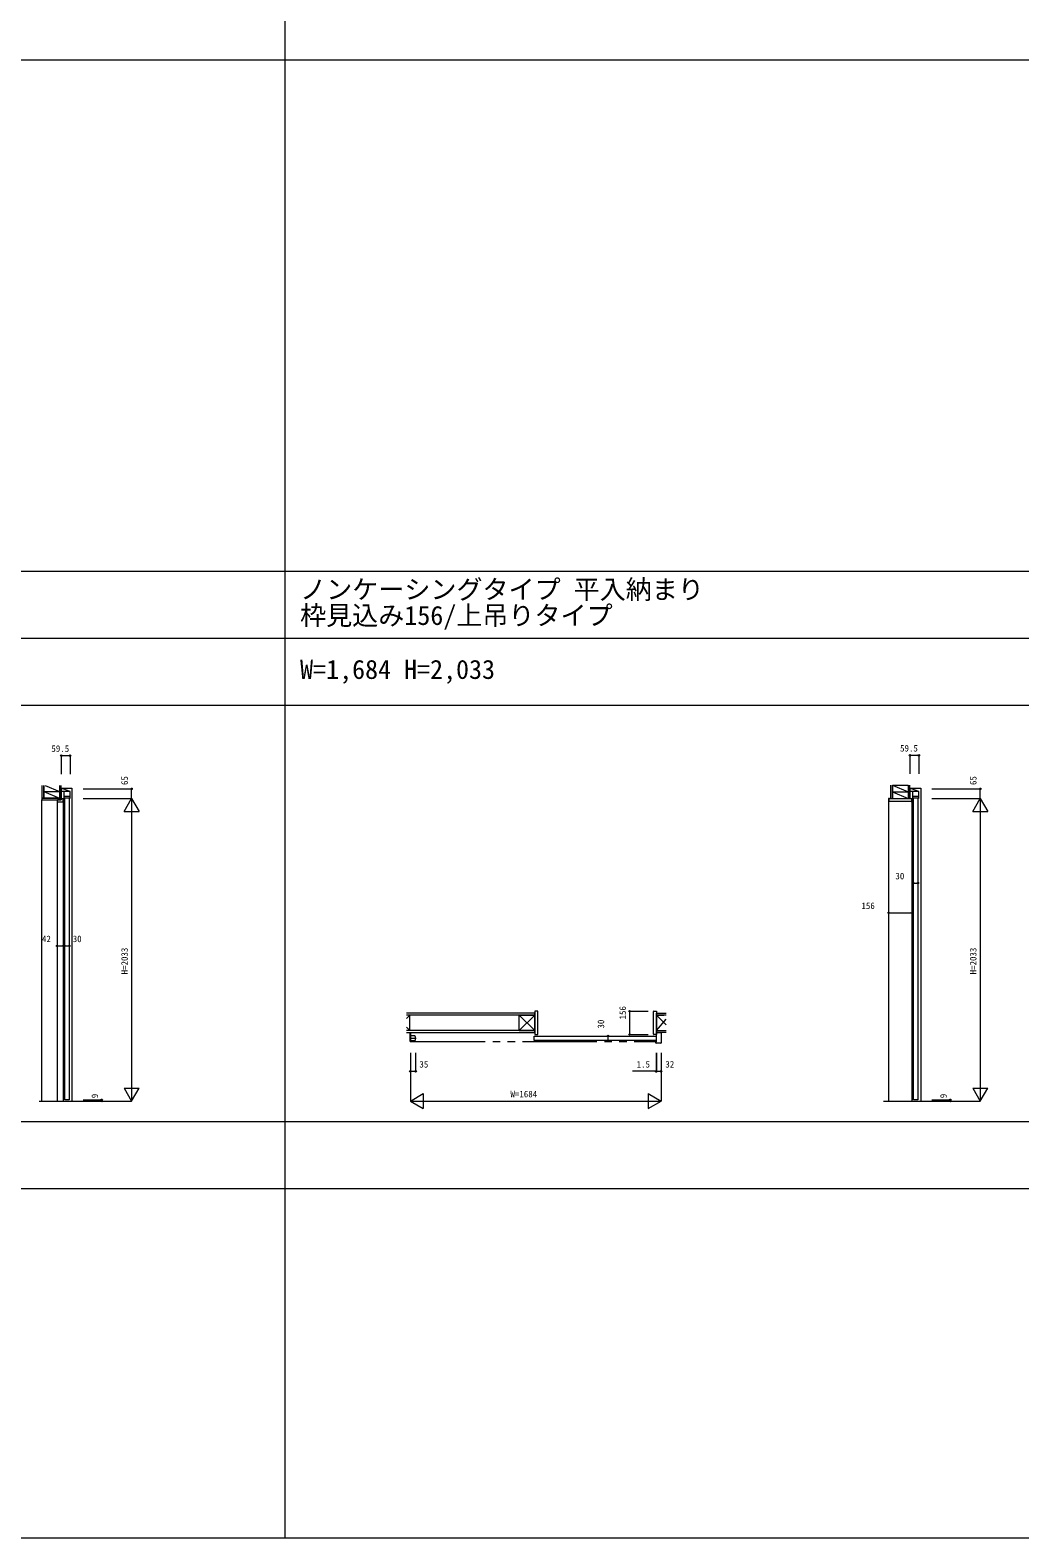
# Model space of a CAD drawing. Units: millimetres, scale not verified. Extents: x -14341 to 14341, y -10000 to 10000.
# Drawn here: x 1046 to 7693, y -10000 to 130 of the extents above; entities that cross this region are included whole.
import ezdxf
from ezdxf.enums import TextEntityAlignment as Align

# ---------------------------------------------------------------- set-up
doc = ezdxf.new("R2010")
doc.units = ezdxf.units.MM
doc.header["$LTSCALE"] = 50
doc.linetypes.add('USER1', pattern=[13, 10, -1, 1, -1])
doc.linetypes.add('USER2', pattern=[15, 10, -1, 1, -1, 1, -1])
doc.layers.add('0-0_0', color=7, linetype='Continuous')
for name, color, linetype, lineweight in [('0-1_YKK_F1', 7, 'Continuous', 18), ('0-3_YKK_N1', 2, 'Continuous', 18), ('0-4_YKK_B1', 4, 'Continuous', 18), ('0-5_YKK_Z1', 7, 'Continuous', 18), ('0-6_YKK_C1', 4, 'Continuous', 18)]:
    doc.layers.add(name, color=color, linetype=linetype, lineweight=lineweight)
doc.styles.add('ＭＳ ゴシック', font='')
doc.styles.get('ＭＳ ゴシック').set_extended_font_data('MS Gothic')

msp = doc.modelspace()

# ---------------------------------------------------------------- linework, layer by layer
at = {"layer": '0-1_YKK_F1'}
for p, q in [((2759.49, -10000), (2759.49, 9500)), ((-14340.51, -70), (14159.49, -70)), ((-14340.51, -3505), (14159.49, -3505)), ((-14340.51, -3955), (14159.49, -3955)), ((-14340.51, -4405), (14159.49, -4405)), ((-14340.51, -7202.5), (14159.49, -7202.5)), ((-14340.51, -7652.5), (14159.49, -7652.5)), ((-14340.51, -10000), (14340.51, -10000))]:
    msp.add_line(p, q, dxfattribs=at)
at = {"layer": '0-3_YKK_N1'}
for p, q in [((1255.4, -4744.13), (1255.4, -4869.13)), ((1255.4, -4744.13), (1314.9, -4744.13)), ((1314.9, -4744.13), (1314.9, -4869.13)), ((6955.49, -4741.97), (6955.49, -4866.97)), ((6955.49, -4741.97), (7014.99, -4741.97)), ((7014.99, -4741.97), (7014.99, -4866.97)), ((1402.49, -4967.5), (1727.49, -4967.5)), ((1402.49, -5032.5), (1727.49, -5032.5)), ((1677.49, -5119.1), (1727.49, -5032.5)), ((1727.49, -5032.5), (1727.49, -4967.5)), ((1727.49, -5032.5), (1777.49, -5119.1)), ((1727.49, -5032.5), (1727.49, -7065.5)), ((7102.49, -4967.5), (7427.49, -4967.5)), ((7102.49, -5032.5), (7427.49, -5032.5)), ((7377.49, -5119.1), (7427.49, -5032.5)), ((7427.49, -5032.5), (7427.49, -4967.5)), ((7427.49, -5032.5), (7477.49, -5119.1)), ((7427.49, -5032.5), (7427.49, -7065.5)), ((1677.49, -5119.1), (1777.49, -5119.1)), ((7377.49, -5119.1), (7477.49, -5119.1)), ((6978.99, -5600.61), (7008.99, -5600.61)), ((6812.49, -5800.61), (6968.49, -5800.61)), ((1227.4, -6022.69), (1269.4, -6022.69)), ((1278.9, -6022.69), (1308.9, -6022.69)), ((5072.75, -6461.8), (5197.75, -6461.8)), ((5072.75, -6461.8), (5072.75, -6617.8)), ((4926.98, -6628.3), (4926.98, -6658.3)), ((5072.75, -6617.8), (5197.75, -6617.8)), ((3600.31, -6740.5), (3600.31, -7065.5)), ((3635.31, -6740.5), (3635.31, -6865.5)), ((5250.81, -6740.5), (5250.81, -6865.5)), ((5284.31, -6740.5), (5284.31, -7065.5)), ((3600.31, -6865.5), (3635.31, -6865.5)), ((1677.49, -6978.9), (1777.49, -6978.9)), ((1677.49, -6978.9), (1727.49, -7065.5)), ((1727.49, -7065.5), (1777.49, -6978.9)), ((7377.49, -6978.9), (7477.49, -6978.9)), ((7377.49, -6978.9), (7427.49, -7065.5)), ((7427.49, -7065.5), (7477.49, -6978.9)), ((1402.49, -7065.5), (1727.49, -7065.5)), ((3600.31, -7065.5), (3686.91, -7015.5)), ((3600.31, -7065.5), (3686.91, -7115.5)), ((3600.31, -7065.5), (5284.31, -7065.5)), ((3686.91, -7015.5), (3686.91, -7115.5)), ((5197.71, -7015.5), (5197.71, -7115.5)), ((5197.71, -7015.5), (5284.31, -7065.5)), ((5197.71, -7115.5), (5284.31, -7065.5)), ((7102.49, -7065.5), (7427.49, -7065.5))]:
    msp.add_line(p, q, dxfattribs=at)
for points in [[(5252.31, -6740.5), (5252.31, -6865.5), (5284.31, -6865.5)], [(5252.31, -6865.5), (5250.81, -6865.5), (5091.33, -6865.5)], [(1402.49, -7056.5), (1527.49, -7056.5), (1527.49, -7065.5)], [(7102.49, -7056.5), (7227.49, -7056.5), (7227.49, -7065.5)]]:
    msp.add_lwpolyline(points, dxfattribs=at)
for centre in [(1255.4, -4744.13), (1314.9, -4744.13), (6955.49, -4741.97), (7014.99, -4741.97), (1727.49, -4967.5), (7427.49, -4967.5), (6978.99, -5600.61), (7008.99, -5600.61), (6812.49, -5800.61), (6968.49, -5800.61), (1227.4, -6022.69), (1269.4, -6022.69), (1278.9, -6022.69), (1308.9, -6022.69), (5072.75, -6461.8), (4926.98, -6628.3), (4926.98, -6658.3), (5072.75, -6617.8), (3600.31, -6865.5), (3635.31, -6865.5), (5250.81, -6865.5), (5252.31, -6865.5), (5284.31, -6865.5), (1527.49, -7056.5), (1527.49, -7065.5), (7227.49, -7056.5), (7227.49, -7065.5)]:
    msp.add_circle(centre, 5, dxfattribs=at)
at = {"layer": '0-4_YKK_B1'}
for p, q in [((4455.81, -6615.8), (4455.81, -6463.8)), ((5232.81, -6615.8), (5232.81, -6463.8)), ((3599.31, -6630.3), (3599.31, -6656.3)), ((3629.31, -6627.3), (3602.3, -6627.3)), ((3602.3, -6659.3), (3629.31, -6659.3)), ((3631.31, -6631.3), (3631.31, -6629.3)), ((3635.31, -6631.3), (3631.31, -6631.3)), ((3631.31, -6657.3), (3631.31, -6655.3)), ((5282.31, -6676.8), (5250.31, -6676.8)), ((5284.31, -6604.8), (5284.31, -6674.8))]:
    msp.add_line(p, q, dxfattribs=at)
at = {"layer": '0-4_YKK_B1', "linetype": 'USER1'}
msp.add_line((3596.31, -6643.3), (3638.38, -6643.3), dxfattribs=at)
at = {"layer": '0-4_YKK_B1', "linetype": 'USER2'}
for p, q in [((3597.81, -6665.5), (3597.81, -6604.8)), ((3597.81, -6665.5), (3603.31, -6665.5)), ((3603.31, -6665.5), (3603.31, -6604.8)), ((3603.31, -6664.3), (5252.81, -6664.3))]:
    msp.add_line(p, q, dxfattribs=at)
at = {"layer": '0-4_YKK_B1'}
for points in [[(4453.81, -6461.8), (4435.81, -6461.8), (4435.81, -6617.8), (4453.81, -6617.8)], [(5234.81, -6461.8), (5252.81, -6461.8), (5252.81, -6617.8), (5234.81, -6617.8)], [(3631.31, -6655.3), (3635.31, -6655.3), (3635.31, -6631.3)], [(5248.31, -6674.8), (5248.31, -6668.8), (5248.81, -6668.3), (5252.81, -6668.3), (5252.81, -6604.8), (5284.31, -6604.8)]]:
    msp.add_lwpolyline(points, dxfattribs=at)
msp.add_lwpolyline([(4431.31, -6628.3), (5251.31, -6628.3), (5251.31, -6658.3), (4431.31, -6658.3)], close=True, dxfattribs=at)
for centre, radius, start, end in [((4453.81, -6463.8), 2, 0, 90), ((5234.81, -6463.8), 2, 90, 180), ((3602.3, -6630.29), 2.99, 89.96782, 180.03218), ((3602.3, -6656.31), 2.99, 179.96782, 270.03218), ((3629.31, -6629.3), 2, 359.96796, 90.03204), ((3629.31, -6657.3), 2, 269.96796, 0.03204), ((4453.81, -6615.8), 2, 270, 0), ((5234.81, -6615.8), 2, 180, 270), ((5250.31, -6674.8), 2, 180.00001, 269.99999), ((5282.31, -6674.8), 2, 270.00001, 359.99999)]:
    msp.add_arc(centre, radius, start, end, dxfattribs=at)
at = {"layer": '0-5_YKK_Z1'}
for p, q in [((1125.4, -4944.13), (1125.4, -5030)), ((1147.54, -4944.13), (1242.9, -4985)), ((1242.9, -4944.13), (1242.9, -5030)), ((1255.4, -5030), (1255.4, -4944.13)), ((6825.49, -4941.97), (6825.49, -5032.5)), ((6837.99, -4942.5), (6942.99, -4987.5)), ((6837.99, -4942.5), (6942.99, -4942.5)), ((6942.99, -4941.97), (6942.99, -5032.5)), ((6955.49, -5032.5), (6955.49, -4941.97)), ((1137.9, -5030), (1125.4, -5030)), ((1125.4, -5030), (1254.9, -5030)), ((1125.4, -5030), (1125.4, -5042.5)), ((1125.4, -5042.5), (1255.4, -5042.5)), ((1125.4, -7065.5), (1125.4, -5042.5)), ((1131.22, -5029.67), (1131.24, -5029.66)), ((1137.9, -4985), (1242.9, -4985)), ((1137.9, -4985), (1242.9, -5030)), ((1255.4, -5030), (1242.9, -5030)), ((1255.4, -5030), (1255.4, -5042.5)), ((6825.99, -5032.5), (6954.99, -5032.5)), ((6837.99, -4987.5), (6942.99, -4987.5)), ((6837.99, -4987.5), (6942.99, -5032.5)), ((6942.99, -4998.32), (6942.99, -5032.5)), ((6955.49, -5032.5), (6942.99, -5032.5)), ((4435.81, -6474.8), (3573.04, -6474.8)), ((4435.81, -6474.8), (4435.81, -6487.3)), ((4435.81, -6604.3), (4435.81, -6475.3)), ((5252.81, -6474.8), (5252.81, -6487.3)), ((5252.81, -6474.8), (5319.08, -6474.8)), ((5252.81, -6604.3), (5252.81, -6475.3)), ((3596.82, -6487.3), (3573.04, -6511.08)), ((3596.82, -6592.3), (3573.04, -6568.52)), ((3596.82, -6592.3), (3596.82, -6487.3)), ((4330.81, -6487.3), (4435.81, -6487.3)), ((4435.81, -6487.3), (4330.81, -6592.3)), ((4330.81, -6487.3), (4435.81, -6592.3)), ((4330.81, -6592.3), (4330.81, -6487.3)), ((4435.81, -6592.3), (4435.81, -6487.3)), ((5252.81, -6592.3), (5319.08, -6515.4)), ((4435.81, -6592.3), (3573.04, -6592.3)), ((3573.04, -6604.8), (4435.81, -6604.8)), ((4330.81, -6592.3), (4435.81, -6592.3)), ((4435.81, -6592.3), (4435.81, -6604.8)), ((5252.81, -6592.3), (5319.08, -6592.3)), ((5252.81, -6592.3), (5302.81, -6592.3)), ((5252.81, -6592.3), (5252.81, -6604.8)), ((5319.08, -6604.8), (5252.81, -6604.8)), ((1106.66, -7065.5), (1447.71, -7065.5)), ((6777.17, -7065.5), (6839.49, -7065.5)), ((6837.34, -7065.5), (7147.8, -7065.5))]:
    msp.add_line(p, q, dxfattribs=at)
for points in [[(1137.9, -4944.13), (1137.9, -5030), (1137.9, -4944.13)], [(6837.99, -4941.97), (6837.99, -5032.5), (6837.99, -4941.97)], [(1137.9, -5030), (1255.4, -5030), (1137.9, -5030)], [(4435.81, -6592.3), (4435.81, -6487.3), (3573.04, -6487.3)], [(5319.08, -6487.3), (5252.81, -6487.3), (5302.81, -6487.3)], [(5252.81, -6592.3), (5252.81, -6487.3), (5319.08, -6553.57)]]:
    msp.add_lwpolyline(points, dxfattribs=at)
at = {"layer": '0-6_YKK_C1'}
for p, q in [((1255.4, -4962.5), (1327.4, -4962.5)), ((1327.4, -4962.5), (1327.4, -7065.5)), ((6955.49, -4962.5), (7027.49, -4962.5)), ((7027.49, -4962.5), (7027.49, -7065.5)), ((1227.4, -5042.5), (1227.4, -7065.5)), ((1229.9, -5054.5), (1229.9, -5042.5)), ((1264.9, -5056.5), (1231.9, -5056.5)), ((1312.11, -4984.5), (1255.4, -4984.5)), ((1255.4, -5042.5), (1255.4, -5032.5)), ((1255.4, -5032.5), (1264.9, -5032.5)), ((1314.9, -4985.52), (1265.4, -4967.5)), ((1266.9, -5034.5), (1266.9, -5054.5)), ((1269.4, -7065.5), (1269.4, -5032.5)), ((1274.2, -5017.3), (1314.9, -5017.3)), ((1314.9, -5032.5), (1314.9, -4985.52)), ((6812.49, -5032.5), (6812.49, -7065.5)), ((6817.49, -5032.5), (6812.49, -5032.5)), ((6963.99, -5052.5), (6816.99, -5052.5)), ((7012.2, -4984.5), (6955.49, -4984.5)), ((7014.99, -4985.52), (6965.49, -4967.5)), ((6968.49, -5032.5), (6968.49, -7065.5)), ((6974.29, -5017.3), (7014.99, -5017.3)), ((7014.99, -5032.5), (7014.99, -4985.52))]:
    msp.add_line(p, q, dxfattribs=at)
for points in [[(1255.4, -5032.5), (1255.4, -5042.5), (1229.9, -5042.5)], [(1265.4, -4967.5), (1255.4, -4967.5), (1255.4, -5032.5), (1274.2, -5032.5), (1274.2, -4984.5)], [(6814.99, -5050.5), (6814.99, -5032.5), (6965.99, -5032.5), (6965.99, -5050.5)], [(6965.49, -4967.5), (6955.49, -4967.5), (6955.49, -5032.5), (6974.29, -5032.5), (6974.29, -4984.5)]]:
    msp.add_lwpolyline(points, dxfattribs=at)
for points in [[(1278.9, -5027.5), (1308.9, -5027.5), (1308.9, -7056.5), (1278.9, -7056.5)], [(6978.99, -5027.5), (7008.99, -5027.5), (7008.99, -7056.5), (6978.99, -7056.5)]]:
    msp.add_lwpolyline(points, close=True, dxfattribs=at)
for centre, start, end in [((1231.9, -5054.5), 180, 270), ((1264.9, -5034.5), 0, 89.99999), ((1264.9, -5054.5), 270, 0), ((6816.99, -5050.5), 180, 270), ((6963.99, -5050.5), 270, 0)]:
    msp.add_arc(centre, 2, start, end, dxfattribs=at)

# ---------------------------------------------------------------- texts
at = {"layer": '0-0_0', "style": 'ＭＳ ゴシック'}
for s, p in [('ノンケーシングタイプ 平入納まり', (2859.49, -3730)), ('枠見込み156/上吊りタイプ', (2859.49, -3905)), ('W=1,684 H=2,033', (2859.49, -4267.5))]:
    msp.add_text(s, height=128.3, dxfattribs=at).set_placement(p, align=Align.BOTTOM_LEFT)
at = {"layer": '0-3_YKK_N1', "color": 7, "style": 'ＭＳ ゴシック'}
for s, p in [('59.5', (1188.94, -4732.13)), ('59.5', (6889.03, -4729.97)), ('30', (6857.89, -5588.61)), ('156', (6629.78, -5788.61)), ('42', (1125.88, -6010.69)), ('30', (1332.38, -6010.69)), ('35', (3660.8, -6853.5)), ('1.5', (5119.66, -6853.5)), ('32', (5312.57, -6853.5)), ('W=1684', (4272.31, -7053.5))]:
    msp.add_text(s, height=43.99, dxfattribs=at).set_placement(p, align=Align.BOTTOM_LEFT)
for s, p in [('65', (1715.49, -4941.8)), ('65', (7415.49, -4941.8)), ('H=2033', (1715.49, -6214)), ('H=2033', (7415.49, -6214)), ('156', (5060.75, -6516.96)), ('30', (4914.98, -6578.16)), ('9', (1515.49, -7046.2)), ('9', (7215.49, -7046.2))]:
    msp.add_text(s, height=43.99, rotation=90, dxfattribs=at).set_placement(p, align=Align.BOTTOM_LEFT)
at = {"layer": '0-5_YKK_Z1', "style": 'ＭＳ ゴシック'}
for p in [(1426.17, -7063.83), (7126.26, -7063.83)]:
    msp.add_text('FL', height=6.598, dxfattribs=at).set_placement(p, align=Align.BOTTOM_LEFT)

doc.saveas('drawing.dxf')
